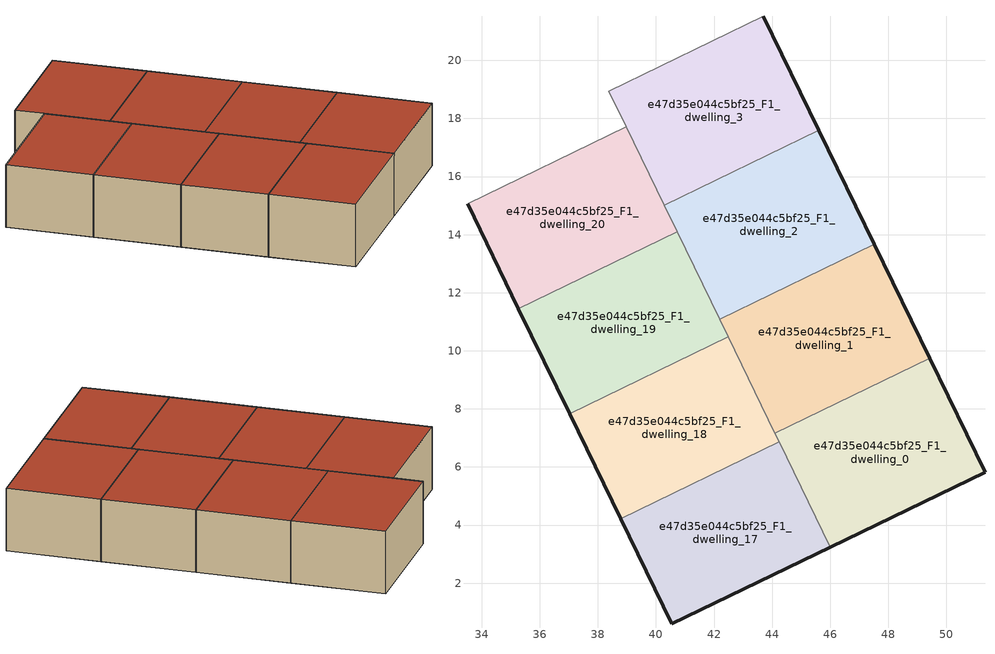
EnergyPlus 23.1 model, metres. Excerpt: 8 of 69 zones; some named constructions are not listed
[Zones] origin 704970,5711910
e47d35e044c5bf25_F1_dwelling_0
 floor to e47d35e044c5bf25_F0_dwelling_0 (EU_floor_Construction): 51.33,5.82 49.42,9.75 44.09,7.16 46,3.24 z3
 wall outside (EU_wall_Construction): 49.42,9.75 51.33,5.82 46,3.24 z3:6
 wall to e47d35e044c5bf25_F1_dwelling_1 (EU_wall_Construction): 44.09,7.16 49.42,9.75 z3:6
 wall to e47d35e044c5bf25_F1_dwelling_17 (EU_wall_Construction): 46,3.24 44.24,6.86 z3:6
 wall to e47d35e044c5bf25_F1_dwelling_18 (EU_wall_Construction): 44.24,6.86 44.1,7.16 z3:6
 roof outside (EU_roof_Construction): 49.42,9.75 51.33,5.82 46,3.24 44.09,7.16 z6
e47d35e044c5bf25_F1_dwelling_1
 floor to e47d35e044c5bf25_F0_dwelling_1 (EU_floor_Construction): 49.42,9.75 47.52,13.67 42.19,11.08 44.09,7.16 z3
 wall outside (EU_wall_Construction): 47.52,13.67 49.42,9.75 z3:6
 wall to e47d35e044c5bf25_F1_dwelling_2 (EU_wall_Construction): 42.19,11.08 47.52,13.67 z3:6
 wall to e47d35e044c5bf25_F1_dwelling_18 (EU_wall_Construction): 44.09,7.16 42.48,10.48 z3:6
 wall to e47d35e044c5bf25_F1_dwelling_19 (EU_wall_Construction): 42.48,10.48 42.19,11.08 z3:6
 roof outside (EU_roof_Construction): 47.52,13.67 49.42,9.75 44.09,7.16 42.19,11.08 z6
e47d35e044c5bf25_F1_dwelling_17
 floor to e47d35e044c5bf25_F0_dwelling_17 (EU_floor_Construction): 46,3.24 44.24,6.86 38.78,4.21 40.54,0.6 z3
 wall outside (EU_wall_Construction): 46,3.24 40.54,0.6 38.78,4.21 z3:6
 wall to e47d35e044c5bf25_F1_dwelling_18 (EU_wall_Construction): 38.78,4.21 44.24,6.86 z3:6
 roof outside (EU_roof_Construction): 44.24,6.86 46,3.24 40.54,0.6 38.78,4.21 z6
e47d35e044c5bf25_F1_dwelling_18
 floor to e47d35e044c5bf25_F0_dwelling_18 (EU_floor_Construction): 44.24,6.86 42.48,10.48 37.02,7.83 38.78,4.21 z3
 wall outside (EU_wall_Construction): 38.78,4.21 37.02,7.83 z3:6
 wall to e47d35e044c5bf25_F1_dwelling_19 (EU_wall_Construction): 37.02,7.83 42.48,10.48 z3:6
 roof outside (EU_roof_Construction): 42.48,10.48 44.24,6.86 38.78,4.21 37.02,7.83 z6
e47d35e044c5bf25_F1_dwelling_19
 floor to e47d35e044c5bf25_F0_dwelling_19 (EU_floor_Construction): 42.48,10.48 40.73,14.09 35.27,11.44 37.02,7.83 z3
 wall outside (EU_wall_Construction): 37.02,7.83 35.27,11.44 z3:6
 wall to e47d35e044c5bf25_F1_dwelling_20 (EU_wall_Construction): 35.27,11.44 40.73,14.09 z3:6
 wall to e47d35e044c5bf25_F1_dwelling_2 (EU_wall_Construction): 40.73,14.09 42.19,11.08 z3:6
 roof outside (EU_roof_Construction): 40.73,14.09 42.48,10.48 37.02,7.83 35.27,11.44 z6
e47d35e044c5bf25_F1_dwelling_2
 floor to e47d35e044c5bf25_F0_dwelling_2 (EU_floor_Construction): 47.52,13.67 45.61,17.6 40.28,15.01 42.19,11.08 z3
 wall outside (EU_wall_Construction): 45.61,17.6 47.52,13.67 z3:6
 wall to e47d35e044c5bf25_F1_dwelling_3 (EU_wall_Construction): 40.28,15.01 45.61,17.6 z3:6
 wall to e47d35e044c5bf25_F1_dwelling_20 (EU_wall_Construction): 40.73,14.1 40.28,15.01 z3:6
 roof outside (EU_roof_Construction): 45.61,17.6 47.52,13.67 42.19,11.08 40.28,15.01 z6
e47d35e044c5bf25_F1_dwelling_20
 floor to e47d35e044c5bf25_F0_dwelling_20 (EU_floor_Construction): 40.73,14.09 38.97,17.71 33.51,15.06 35.27,11.44 z3
 wall outside (EU_wall_Construction): 35.27,11.44 33.51,15.06 z3:6
 wall to e47d35e044c5bf25_F1_dwelling_21 (EU_wall_Construction): 33.51,15.06 38.97,17.71 z3:6
 wall to e47d35e044c5bf25_F1_dwelling_3 (EU_wall_Construction): 38.97,17.71 40.28,15.01 z3:6
 roof outside (EU_roof_Construction): 38.97,17.71 40.73,14.09 35.27,11.44 33.51,15.06 z6
e47d35e044c5bf25_F1_dwelling_3
 floor to e47d35e044c5bf25_F0_dwelling_3 (EU_floor_Construction): 45.61,17.6 43.7,21.52 38.38,18.93 40.28,15.01 z3
 wall outside (EU_wall_Construction): 43.7,21.52 45.61,17.6 z3:6
 wall to e47d35e044c5bf25_F1_dwelling_4 (EU_wall_Construction): 38.38,18.93 43.7,21.52 z3:6
 wall to e47d35e044c5bf25_F1_dwelling_21 (EU_wall_Construction): 38.97,17.71 38.38,18.93 z3:6
 roof outside (EU_roof_Construction): 43.7,21.52 45.61,17.6 40.28,15.01 38.38,18.93 z6
[HVACTEMPLATE:THERMOSTAT] Constant Heating Setpoint=20; Constant Cooling Setpoint=50
EU_HeatOnly_e47d35e044c5bf25_F0_dwelling_20; EU_HeatOnly_e47d35e044c5bf25_F0_dwelling_21; EU_HeatOnly_e47d35e044c5bf25_F0_dwelling_22; EU_HeatOnly_e47d35e044c5bf25_F0_dwelling_23; EU_HeatOnly_e47d35e044c5bf25_F0_dwelling_24; EU_HeatOnly_e47d35e044c5bf25_F0_dwelling_25; EU_HeatOnly_e47d35e044c5bf25_F0_dwelling_26; EU_HeatOnly_e47d35e044c5bf25_F0_dwelling_27; EU_HeatOnly_e47d35e044c5bf25_F0_dwelling_28; EU_HeatOnly_e47d35e044c5bf25_F0_dwelling_29; EU_HeatOnly_e47d35e044c5bf25_F0_dwelling_30; EU_HeatOnly_e47d35e044c5bf25_F0_dwelling_31; EU_HeatOnly_e47d35e044c5bf25_F0_dwelling_32; EU_HeatOnly_e47d35e044c5bf25_F0_dwelling_33; EU_HeatOnly_e47d35e044c5bf25_F0_dwelling_34; EU_HeatOnly_e47d35e044c5bf25_F1_dwelling_0; EU_HeatOnly_e47d35e044c5bf25_F1_dwelling_1; EU_HeatOnly_e47d35e044c5bf25_F1_dwelling_2; EU_HeatOnly_e47d35e044c5bf25_F1_dwelling_3; EU_HeatOnly_e47d35e044c5bf25_F1_dwelling_4; EU_HeatOnly_e47d35e044c5bf25_F1_dwelling_5; EU_HeatOnly_e47d35e044c5bf25_F1_dwelling_6; EU_HeatOnly_e47d35e044c5bf25_F1_dwelling_7; EU_HeatOnly_e47d35e044c5bf25_F1_dwelling_8; EU_HeatOnly_e47d35e044c5bf25_F1_dwelling_9; EU_HeatOnly_e47d35e044c5bf25_F1_dwelling_10; EU_HeatOnly_e47d35e044c5bf25_F1_dwelling_11; EU_HeatOnly_e47d35e044c5bf25_F1_dwelling_12; EU_HeatOnly_e47d35e044c5bf25_F1_dwelling_13; EU_HeatOnly_e47d35e044c5bf25_F1_dwelling_14; EU_HeatOnly_e47d35e044c5bf25_F1_dwelling_15; EU_HeatOnly_e47d35e044c5bf25_F1_dwelling_16; EU_HeatOnly_e47d35e044c5bf25_F1_dwelling_17; EU_HeatOnly_e47d35e044c5bf25_F1_dwelling_18; EU_HeatOnly_e47d35e044c5bf25_F1_dwelling_19; EU_HeatOnly_e47d35e044c5bf25_F1_dwelling_20; EU_HeatOnly_e47d35e044c5bf25_F1_dwelling_21; EU_HeatOnly_e47d35e044c5bf25_F1_dwelling_22; EU_HeatOnly_e47d35e044c5bf25_F1_dwelling_23; EU_HeatOnly_e47d35e044c5bf25_F1_dwelling_24; EU_HeatOnly_e47d35e044c5bf25_F1_dwelling_25; EU_HeatOnly_e47d35e044c5bf25_F1_dwelling_26; EU_HeatOnly_e47d35e044c5bf25_F1_dwelling_27; EU_HeatOnly_e47d35e044c5bf25_F1_dwelling_28; EU_HeatOnly_e47d35e044c5bf25_F1_dwelling_29; EU_HeatOnly_e47d35e044c5bf25_F1_dwelling_30; EU_HeatOnly_e47d35e044c5bf25_F1_dwelling_31; EU_HeatOnly_e47d35e044c5bf25_F1_dwelling_32; EU_HeatOnly_e47d35e044c5bf25_F1_dwelling_33
[SCHEDULE:FILE] Column Number=1; Rows to Skip at Top=0; Number of Hours of Data=8760; Column Separator=Comma; Interpolate to Timestep=No; Minutes per Item=60; Adjust Schedule for Daylight Savings=Yes
Name | File
EU_Step8_GainSchedule_e47d35e044c5bf25_F0_dwelling_24_f000 | ../../schedules/e47d35e044c5bf25/e47d35e044c5bf25_F0_dwelling_24_f000_gain.csv
EU_Step8_GainSchedule_e47d35e044c5bf25_F0_dwelling_25_f000 | ../../schedules/e47d35e044c5bf25/e47d35e044c5bf25_F0_dwelling_25_f000_gain.csv
EU_Step8_GainSchedule_e47d35e044c5bf25_F0_dwelling_26_f000 | ../../schedules/e47d35e044c5bf25/e47d35e044c5bf25_F0_dwelling_26_f000_gain.csv
EU_Step8_GainSchedule_e47d35e044c5bf25_F0_dwelling_27_f000 | ../../schedules/e47d35e044c5bf25/e47d35e044c5bf25_F0_dwelling_27_f000_gain.csv
EU_Step8_GainSchedule_e47d35e044c5bf25_F0_dwelling_28_f000 | ../../schedules/e47d35e044c5bf25/e47d35e044c5bf25_F0_dwelling_28_f000_gain.csv
EU_Step8_GainSchedule_e47d35e044c5bf25_F0_dwelling_29_f000 | ../../schedules/e47d35e044c5bf25/e47d35e044c5bf25_F0_dwelling_29_f000_gain.csv
EU_Step8_GainSchedule_e47d35e044c5bf25_F0_dwelling_30_f000 | ../../schedules/e47d35e044c5bf25/e47d35e044c5bf25_F0_dwelling_30_f000_gain.csv
EU_Step8_GainSchedule_e47d35e044c5bf25_F0_dwelling_31_f000 | ../../schedules/e47d35e044c5bf25/e47d35e044c5bf25_F0_dwelling_31_f000_gain.csv
EU_Step8_GainSchedule_e47d35e044c5bf25_F0_dwelling_32_f000 | ../../schedules/e47d35e044c5bf25/e47d35e044c5bf25_F0_dwelling_32_f000_gain.csv
EU_Step8_GainSchedule_e47d35e044c5bf25_F0_dwelling_33_f000 | ../../schedules/e47d35e044c5bf25/e47d35e044c5bf25_F0_dwelling_33_f000_gain.csv
EU_Step8_GainSchedule_e47d35e044c5bf25_F0_dwelling_34_f000 | ../../schedules/e47d35e044c5bf25/e47d35e044c5bf25_F0_dwelling_34_f000_gain.csv
